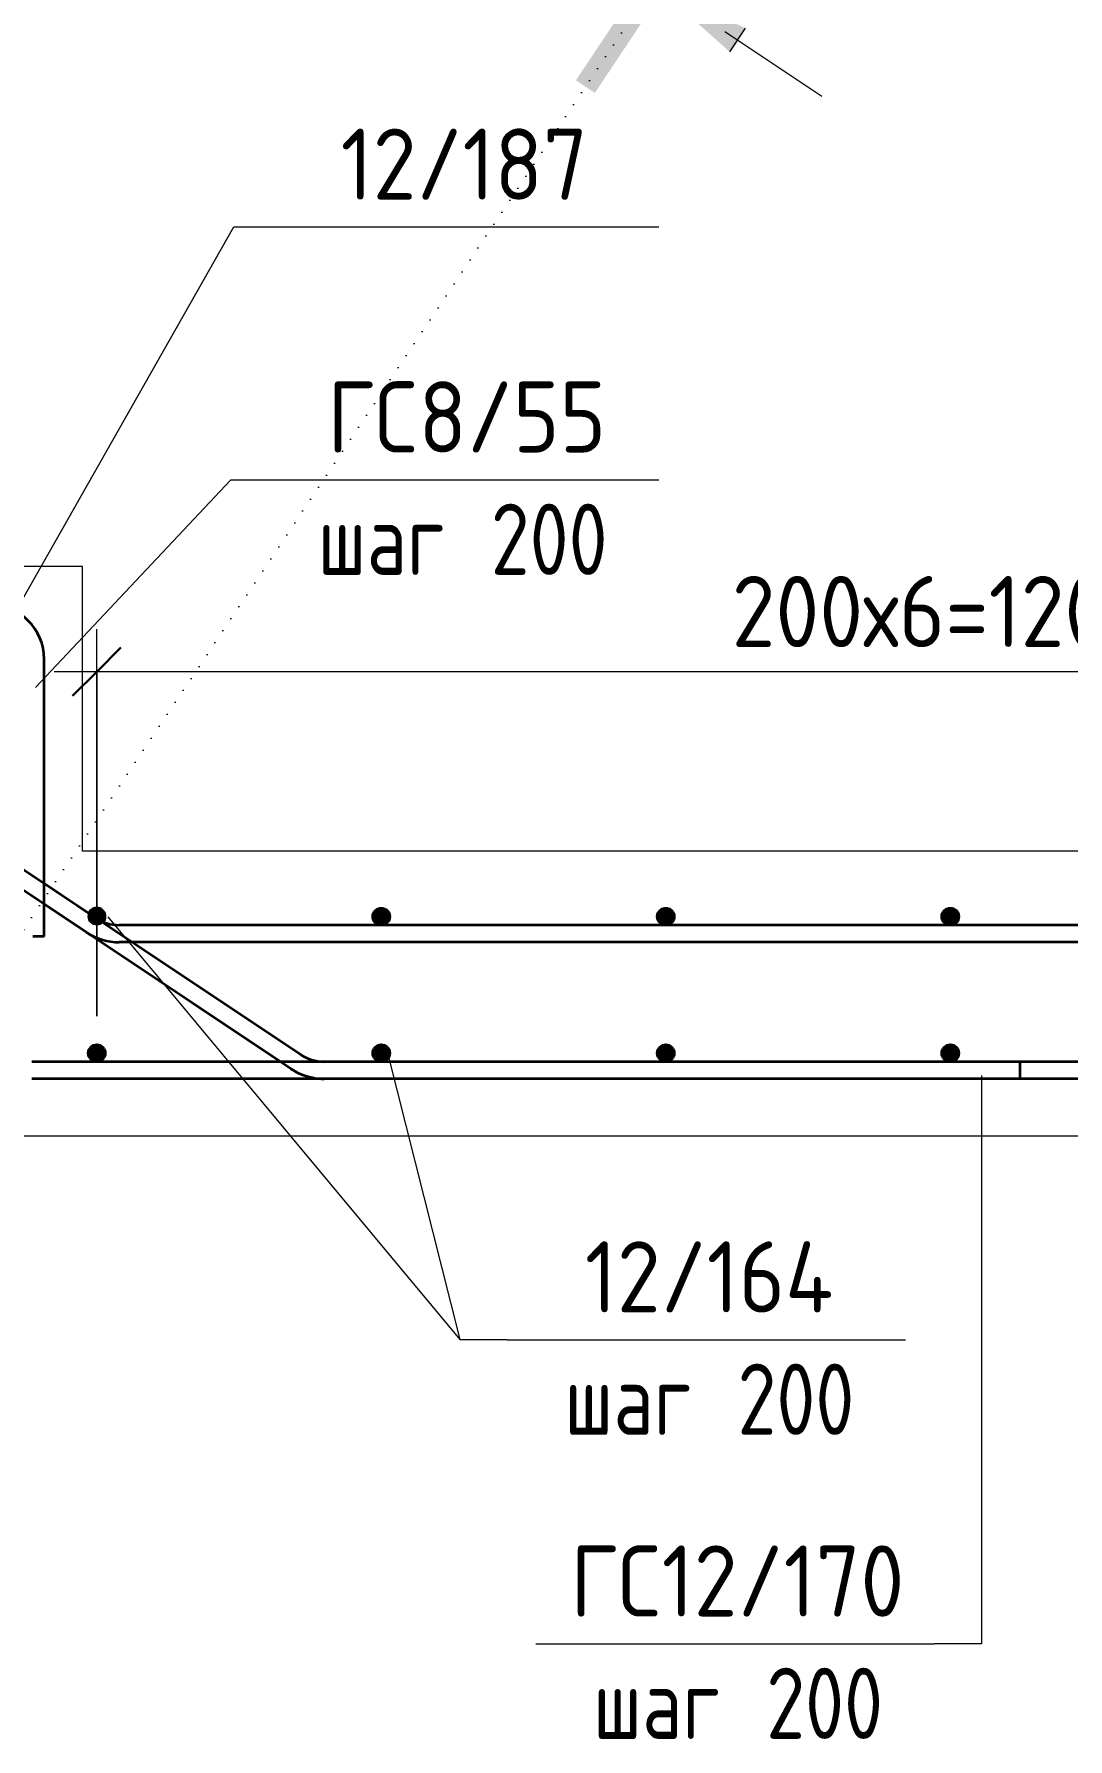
# Model space of a CAD drawing. Header units: millimetres. Extents: x 2384 to 38512, y -3571 to 48684.
# Drawn here: x 8869 to 9595, y -1544 to -346 of the extents above; entities that cross this region are included whole.
import ezdxf

# ---------------------------------------------------------------- set-up
doc = ezdxf.new("R2010")
doc.units = ezdxf.units.MM
doc.linetypes.add('01 Штриховая _2 мм_', pattern=[3, 2, -1])
doc.linetypes.add('04 Пунктир 10мм', pattern=[10, 0, -10])
for name, color, linetype, lineweight in [('AA_Dim', 7, 'Continuous', 9), ('AA_Dim-20', 7, 'Continuous', 9), ('AA_Razrez', 7, 'Continuous', 9), ('AA_Vinoska', 7, 'Continuous', 9), ('AF_Lestnica', 7, '01 Штриховая _2 мм_', 9), ('KR_Armatura', 7, 'Continuous', 20), ('KR_Armatura_Tonkie', 7, 'Continuous', 20)]:
    doc.layers.add(name, color=color, linetype=linetype, lineweight=lineweight)
doc.styles.add('ISOCPEUR_1', font='isocpeur.ttf', dxfattribs={"width": 0.9, "height": 50})
doc.styles.add('ISOCPEUR_2', font='isocpeur.ttf', dxfattribs={"width": 0.8, "height": 50})
doc.dimstyles.new('00_Точн_3_знака__прозр__1', dxfattribs={"dimscale": 304.8, "dimtxt": 49.799059, "dimasz": 0.111549, "dimexe": 0.098425, "dimexo": 0.065617, "dimgap": 0.006562, "dimtad": 1, "dimdec": 3, "dimrnd": 0.001, "dimdsep": 46, "dimtxsty": 'ISOCPEUR_1', "dimblk1": 'OBLIQUE', "dimblk2": 'OBLIQUE', "dimsah": 1, "dimcen": 0.09, "dimdle": 0.098425, "dimazin": 0, "dimtfac": 1, "dimtdec": 4, "dimtix": 1, "dimtmove": 0, "dimatfit": 3, "dimfxl": 1, "dimtvp": 1, "dimtolj": 1, "dimtzin": 0, "dimlwd": 18, "dimlwe": 18, "dimarcsym": 2})

# ---------------------------------------------------------------- blocks, each defined once
blk = doc.blocks.new('Лестницы 1 - Лестницы 1-3670290-Сечение 2')
at = {"layer": 'AF_Lestnica', "linetype": 'Continuous', "lineweight": 20}
for p, q in [((4010.1, -720), (3710.1, -720)), ((4010.1, -920), (4010.1, -720)), ((5310.1, -920), (4010.1, -920)), ((3949.5, -1120), (5310.1, -1120))]:
    blk.add_line(p, q, dxfattribs=at)
blk = doc.blocks.new('DIMBLOCK98-Сечение 2')
at = {"layer": 'AA_Dim-20', "lineweight": 18}
for p, q in [((8912.8, -1036), (8912.8, -763.9)), ((10112.8, -1036), (10112.8, -763.9)), ((10142.8, -793.9), (8882.8, -793.9)), ((8912.8, -793.9), (8912.8, -1036)), ((10112.8, -793.9), (10112.8, -1036))]:
    blk.add_line(p, q, dxfattribs=at)
at = {"layer": 'AA_Dim-20', "lineweight": 30}
for p, q in [((8912.8, -793.9), (8929.8, -776.9)), ((10112.8, -793.9), (10129.8, -776.9)), ((8912.8, -793.9), (8895.8, -810.9)), ((10112.8, -793.9), (10095.8, -810.9))]:
    blk.add_line(p, q, dxfattribs=at)
at = {"layer": 'AA_Dim-20', "color": 0, "lineweight": 18, "insert": (9359.1, -726.6), "char_height": 50, "width": 368.896, "attachment_point": 1, "line_spacing_factor": 1.149209, "style": 'ISOCPEUR_1'}
blk.add_mtext('200х6=1200', dxfattribs=at)
blk = doc.blocks.new('_Oblique')
at = {"color": 0, "linetype": 'ByBlock', "lineweight": -2}
blk.add_line((-0.5, -0.5), (0.5, 0.5), dxfattribs=at)
blk = doc.blocks.new('042_М_Арматуры - Диам длина поз _ Комментарий-2260297-Сечение 2')
at = {"layer": 'AA_Vinoska'}
blk.add_line((4565.4, -3269.3), (4845.4, -3269.3), dxfattribs=at)
blk = doc.blocks.new('Разрез - Номер узла_ сзади-394133-Сечение 2')
at = {"layer": 'AA_Razrez'}
for points in [[(4356.9, -378.2), (4370.2, -387.1), (4441.8, -279.6), (4428.5, -270.8)], [(4464.9, -358.1), (4475.9, -341.6), (4411.6, -310.7)]]:
    blk.add_hatch(color=256, dxfattribs=at).paths.add_polyline_path(points)
for p, q in [((4461.6, -343.9), (4529.7, -389.4)), ((4475.9, -341.6), (4464.9, -358.1))]:
    blk.add_line(p, q, dxfattribs=at)

msp = doc.modelspace()

# ---------------------------------------------------------------- hatches: boundary and pattern name
at = {"layer": 'KR_Armatura'}
h = msp.add_hatch(color=256, dxfattribs=at)
edge = h.paths.add_edge_path()
edge.add_arc((8912.7853, -965.9998), 6, 0, 360)
for points in [[(8915.7853, -971.1959), (8918.7853, -965.9998), (8915.7853, -960.8036), (8909.7853, -960.8036), (8906.7853, -965.9998), (8909.7853, -971.1959)], [(9109.7853, -971.1959), (9115.7853, -971.1959), (9118.7853, -965.9998), (9115.7853, -960.8036), (9109.7853, -960.8036), (9106.7853, -965.9998)], [(9109.7853, -971.1959), (9115.7853, -971.1959), (9118.7853, -965.9998), (9115.7853, -960.8036), (9109.7853, -960.8036), (9106.7853, -965.9998)], [(9309.7853, -971.1959), (9315.7853, -971.1959), (9318.7853, -965.9998), (9315.7853, -960.8036), (9309.7853, -960.8036), (9306.7853, -965.9998)], [(9309.7853, -971.1959), (9315.7853, -971.1959), (9318.7853, -965.9998), (9315.7853, -960.8036), (9309.7853, -960.8036), (9306.7853, -965.9998)], [(9509.7853, -971.1959), (9515.7853, -971.1959), (9518.7853, -965.9998), (9515.7853, -960.8036), (9509.7853, -960.8036), (9506.7853, -965.9998)], [(9509.7853, -971.1959), (9515.7853, -971.1959), (9518.7853, -965.9998), (9515.7853, -960.8036), (9509.7853, -960.8036), (9506.7853, -965.9998)], [(8909.7853, -1067.1959), (8915.7853, -1067.1959), (8918.7853, -1061.9998), (8915.7853, -1056.8036), (8909.7853, -1056.8036), (8906.7853, -1061.9998)], [(9109.7853, -1067.1959), (9115.7853, -1067.1959), (9118.7853, -1061.9998), (9115.7853, -1056.8036), (9109.7853, -1056.8036), (9106.7853, -1061.9998)], [(9109.7853, -1067.1959), (9115.7853, -1067.1959), (9118.7853, -1061.9998), (9115.7853, -1056.8036), (9109.7853, -1056.8036), (9106.7853, -1061.9998)], [(9309.7853, -1067.1959), (9315.7853, -1067.1959), (9318.7853, -1061.9998), (9315.7853, -1056.8036), (9309.7853, -1056.8036), (9306.7853, -1061.9998)], [(9309.7853, -1067.1959), (9315.7853, -1067.1959), (9318.7853, -1061.9998), (9315.7853, -1056.8036), (9309.7853, -1056.8036), (9306.7853, -1061.9998)], [(9509.7853, -1067.1959), (9515.7853, -1067.1959), (9518.7853, -1061.9998), (9515.7853, -1056.8036), (9509.7853, -1056.8036), (9506.7853, -1061.9998)], [(9509.7853, -1067.1959), (9515.7853, -1067.1959), (9518.7853, -1061.9998), (9515.7853, -1056.8036), (9509.7853, -1056.8036), (9506.7853, -1061.9998)]]:
    msp.add_hatch(color=256, dxfattribs=at).paths.add_polyline_path(points)
h = msp.add_hatch(color=256, dxfattribs=at)
edge = h.paths.add_edge_path()
edge.add_arc((9112.7853, -965.9998), 6, 0, 360)
h = msp.add_hatch(color=256, dxfattribs=at)
edge = h.paths.add_edge_path()
edge.add_arc((9112.7853, -965.9998), 6, 0, 360)
h = msp.add_hatch(color=256, dxfattribs=at)
edge = h.paths.add_edge_path()
edge.add_arc((9312.7853, -965.9998), 6, 0, 360)
h = msp.add_hatch(color=256, dxfattribs=at)
edge = h.paths.add_edge_path()
edge.add_arc((9312.7853, -965.9998), 6, 0, 360)
h = msp.add_hatch(color=256, dxfattribs=at)
edge = h.paths.add_edge_path()
edge.add_arc((9512.7853, -965.9998), 6, 0, 360)
h = msp.add_hatch(color=256, dxfattribs=at)
edge = h.paths.add_edge_path()
edge.add_arc((9512.7853, -965.9998), 6, 0, 360)
h = msp.add_hatch(color=256, dxfattribs=at)
edge = h.paths.add_edge_path()
edge.add_arc((8912.7853, -1061.9998), 6, 0, 360)
h = msp.add_hatch(color=256, dxfattribs=at)
edge = h.paths.add_edge_path()
edge.add_arc((9112.7853, -1061.9998), 6, 0, 360)
h = msp.add_hatch(color=256, dxfattribs=at)
edge = h.paths.add_edge_path()
edge.add_arc((9112.7853, -1061.9998), 6, 0, 360)
h = msp.add_hatch(color=256, dxfattribs=at)
edge = h.paths.add_edge_path()
edge.add_arc((9312.7853, -1061.9998), 6, 0, 360)
h = msp.add_hatch(color=256, dxfattribs=at)
edge = h.paths.add_edge_path()
edge.add_arc((9312.7853, -1061.9998), 6, 0, 360)
h = msp.add_hatch(color=256, dxfattribs=at)
edge = h.paths.add_edge_path()
edge.add_arc((9512.7853, -1061.9998), 6, 0, 360)
h = msp.add_hatch(color=256, dxfattribs=at)
edge = h.paths.add_edge_path()
edge.add_arc((9512.7853, -1061.9998), 6, 0, 360)
at = {"layer": 'KR_Armatura_Tonkie', "lineweight": 35}
h = msp.add_hatch(color=256, dxfattribs=at)
edge = h.paths.add_edge_path()
edge.add_arc((8912.7853, -965.9998), 6, 0, 159.4021688)
edge.add_line((8907.1689, -963.8889), (8912.7853, -965.9998))
edge.add_line((8912.7853, -965.9998), (8918.7853, -965.9998))
for points in [[(8916.7476, -969.5292), (8918.7853, -965.9998), (8915.7853, -960.8036), (8909.7853, -960.8036), (8907.8152, -964.2159), (8912.5286, -967.2788)], [(9109.7853, -971.1959), (9115.7853, -971.1959), (9118.7853, -965.9998), (9115.7853, -960.8036), (9109.7853, -960.8036), (9106.7853, -965.9998)], [(9309.7853, -971.1959), (9315.7853, -971.1959), (9318.7853, -965.9998), (9315.7853, -960.8036), (9309.7853, -960.8036), (9306.7853, -965.9998)], [(9509.7853, -971.1959), (9515.7853, -971.1959), (9518.7853, -965.9998), (9515.7853, -960.8036), (9509.7853, -960.8036), (9506.7853, -965.9998)], [(8909.7853, -1067.1959), (8915.7853, -1067.1959), (8918.7853, -1061.9998), (8915.7853, -1056.8036), (8909.7853, -1056.8036), (8906.7853, -1061.9998)], [(9109.7853, -1067.1959), (9115.7853, -1067.1959), (9118.7853, -1061.9998), (9115.7853, -1056.8036), (9109.7853, -1056.8036), (9106.7853, -1061.9998)], [(9309.7853, -1067.1959), (9315.7853, -1067.1959), (9318.7853, -1061.9998), (9315.7853, -1056.8036), (9309.7853, -1056.8036), (9306.7853, -1061.9998)], [(9509.7853, -1067.1959), (9515.7853, -1067.1959), (9518.7853, -1061.9998), (9515.7853, -1056.8036), (9509.7853, -1056.8036), (9506.7853, -1061.9998)]]:
    msp.add_hatch(color=256, dxfattribs=at).paths.add_polyline_path(points)
h = msp.add_hatch(color=256, dxfattribs=at)
edge = h.paths.add_edge_path()
edge.add_arc((8912.7853, -965.9998), 6, 319.2453757, 360)
edge.add_line((8918.7853, -965.9998), (8912.7853, -965.9998))
edge.add_line((8912.7853, -965.9998), (8917.3304, -969.9167))
h = msp.add_hatch(color=256, dxfattribs=at)
edge = h.paths.add_edge_path()
edge.add_arc((9112.7853, -965.9998), 6, 0, 360)
h = msp.add_hatch(color=256, dxfattribs=at)
edge = h.paths.add_edge_path()
edge.add_arc((9312.7853, -965.9998), 6, 0, 360)
h = msp.add_hatch(color=256, dxfattribs=at)
edge = h.paths.add_edge_path()
edge.add_arc((9512.7853, -965.9998), 6, 0, 360)
h = msp.add_hatch(color=256, dxfattribs=at)
edge = h.paths.add_edge_path()
edge.add_arc((8912.7853, -1061.9998), 6, 0, 360)
h = msp.add_hatch(color=256, dxfattribs=at)
edge = h.paths.add_edge_path()
edge.add_arc((9112.7853, -1061.9998), 6, 0, 360)
h = msp.add_hatch(color=256, dxfattribs=at)
edge = h.paths.add_edge_path()
edge.add_arc((9312.7853, -1061.9998), 6, 0, 360)
h = msp.add_hatch(color=256, dxfattribs=at)
edge = h.paths.add_edge_path()
edge.add_arc((9512.7853, -1061.9998), 6, 0, 360)

# ---------------------------------------------------------------- linework, layer by layer
at = {"layer": 'AA_Razrez', "linetype": '04 Пунктир 10мм'}
msp.add_line((9337.6367, -260.7364), (8568.9967, -1413.6963), dxfattribs=at)
at = {"layer": 'AA_Vinoska'}
for p, q in [((8847.8195, -765.496), (9009.2029, -481.2529)), ((9009.2029, -481.2529), (9027.9442, -481.2529)), ((8869.6843, -805.0609), (9007.1205, -658.9256)), ((9007.1205, -658.9256), (9027.9442, -658.9256)), ((8920.4932, -966.2403), (9167.9442, -1263.3582)), ((9117.3992, -1062.6278), (9167.9442, -1263.3582)), ((9534.6196, -1077.7744), (9534.6196, -1477.0943)), ((9167.9442, -1263.3582), (9201.3941, -1263.3582)), ((9167.9442, -1263.3582), (9201.3941, -1263.3582)), ((9534.6196, -1477.0943), (9501.5724, -1477.0943))]:
    msp.add_line(p, q, dxfattribs=at)
at = {"layer": 'KR_Armatura'}
for p, q in [((8909.7853, -960.8036), (8906.7853, -965.9998)), ((8906.7853, -965.9998), (8909.7853, -971.1959)), ((8915.7853, -960.8036), (8909.7853, -960.8036)), ((8918.7853, -965.9998), (8915.7853, -960.8036)), ((8915.7853, -971.1959), (8918.7853, -965.9998)), ((9109.7853, -960.8036), (9106.7853, -965.9998)), ((9109.7853, -960.8036), (9106.7853, -965.9998)), ((9106.7853, -965.9998), (9109.7853, -971.1959)), ((9106.7853, -965.9998), (9109.7853, -971.1959)), ((9115.7853, -960.8036), (9109.7853, -960.8036)), ((9115.7853, -960.8036), (9109.7853, -960.8036)), ((9118.7853, -965.9998), (9115.7853, -960.8036)), ((9118.7853, -965.9998), (9115.7853, -960.8036)), ((9115.7853, -971.1959), (9118.7853, -965.9998)), ((9115.7853, -971.1959), (9118.7853, -965.9998)), ((9309.7853, -960.8036), (9306.7853, -965.9998)), ((9309.7853, -960.8036), (9306.7853, -965.9998)), ((9306.7853, -965.9998), (9309.7853, -971.1959)), ((9306.7853, -965.9998), (9309.7853, -971.1959)), ((9315.7853, -960.8036), (9309.7853, -960.8036)), ((9315.7853, -960.8036), (9309.7853, -960.8036)), ((9318.7853, -965.9998), (9315.7853, -960.8036)), ((9318.7853, -965.9998), (9315.7853, -960.8036)), ((9315.7853, -971.1959), (9318.7853, -965.9998)), ((9315.7853, -971.1959), (9318.7853, -965.9998)), ((9509.7853, -960.8036), (9506.7853, -965.9998)), ((9509.7853, -960.8036), (9506.7853, -965.9998)), ((9506.7853, -965.9998), (9509.7853, -971.1959)), ((9506.7853, -965.9998), (9509.7853, -971.1959)), ((9515.7853, -960.8036), (9509.7853, -960.8036)), ((9515.7853, -960.8036), (9509.7853, -960.8036)), ((9518.7853, -965.9998), (9515.7853, -960.8036)), ((9518.7853, -965.9998), (9515.7853, -960.8036)), ((9515.7853, -971.1959), (9518.7853, -965.9998)), ((9515.7853, -971.1959), (9518.7853, -965.9998)), ((8909.7853, -971.1959), (8915.7853, -971.1959)), ((9109.7853, -971.1959), (9115.7853, -971.1959)), ((9109.7853, -971.1959), (9115.7853, -971.1959)), ((9309.7853, -971.1959), (9315.7853, -971.1959)), ((9309.7853, -971.1959), (9315.7853, -971.1959)), ((9509.7853, -971.1959), (9515.7853, -971.1959)), ((9509.7853, -971.1959), (9515.7853, -971.1959)), ((8909.7853, -1056.8036), (8906.7853, -1061.9998)), ((8906.7853, -1061.9998), (8909.7853, -1067.1959)), ((8915.7853, -1056.8036), (8909.7853, -1056.8036)), ((8918.7853, -1061.9998), (8915.7853, -1056.8036)), ((8915.7853, -1067.1959), (8918.7853, -1061.9998)), ((9109.7853, -1056.8036), (9106.7853, -1061.9998)), ((9109.7853, -1056.8036), (9106.7853, -1061.9998)), ((9106.7853, -1061.9998), (9109.7853, -1067.1959)), ((9106.7853, -1061.9998), (9109.7853, -1067.1959)), ((9115.7853, -1056.8036), (9109.7853, -1056.8036)), ((9115.7853, -1056.8036), (9109.7853, -1056.8036)), ((9118.7853, -1061.9998), (9115.7853, -1056.8036)), ((9118.7853, -1061.9998), (9115.7853, -1056.8036)), ((9115.7853, -1067.1959), (9118.7853, -1061.9998)), ((9115.7853, -1067.1959), (9118.7853, -1061.9998)), ((9309.7853, -1056.8036), (9306.7853, -1061.9998)), ((9309.7853, -1056.8036), (9306.7853, -1061.9998)), ((9306.7853, -1061.9998), (9309.7853, -1067.1959)), ((9306.7853, -1061.9998), (9309.7853, -1067.1959)), ((9315.7853, -1056.8036), (9309.7853, -1056.8036)), ((9315.7853, -1056.8036), (9309.7853, -1056.8036)), ((9318.7853, -1061.9998), (9315.7853, -1056.8036)), ((9318.7853, -1061.9998), (9315.7853, -1056.8036)), ((9315.7853, -1067.1959), (9318.7853, -1061.9998)), ((9315.7853, -1067.1959), (9318.7853, -1061.9998)), ((9509.7853, -1056.8036), (9506.7853, -1061.9998)), ((9509.7853, -1056.8036), (9506.7853, -1061.9998)), ((9506.7853, -1061.9998), (9509.7853, -1067.1959)), ((9506.7853, -1061.9998), (9509.7853, -1067.1959)), ((9515.7853, -1056.8036), (9509.7853, -1056.8036)), ((9515.7853, -1056.8036), (9509.7853, -1056.8036)), ((9518.7853, -1061.9998), (9515.7853, -1056.8036)), ((9518.7853, -1061.9998), (9515.7853, -1056.8036)), ((9515.7853, -1067.1959), (9518.7853, -1061.9998)), ((9515.7853, -1067.1959), (9518.7853, -1061.9998)), ((8909.7853, -1067.1959), (8915.7853, -1067.1959)), ((9109.7853, -1067.1959), (9115.7853, -1067.1959)), ((9109.7853, -1067.1959), (9115.7853, -1067.1959)), ((9309.7853, -1067.1959), (9315.7853, -1067.1959)), ((9309.7853, -1067.1959), (9315.7853, -1067.1959)), ((9509.7853, -1067.1959), (9515.7853, -1067.1959)), ((9509.7853, -1067.1959), (9515.7853, -1067.1959))]:
    msp.add_line(p, q, dxfattribs=at)
for centre in [(8912.7853, -965.9998), (9112.7853, -965.9998), (9112.7853, -965.9998), (9312.7853, -965.9998), (9312.7853, -965.9998), (9512.7853, -965.9998), (9512.7853, -965.9998), (8912.7853, -1061.9998), (9112.7853, -1061.9998), (9112.7853, -1061.9998), (9312.7853, -1061.9998), (9312.7853, -1061.9998), (9512.7853, -1061.9998), (9512.7853, -1061.9998)]:
    msp.add_circle(centre, 6, dxfattribs=at)
at = {"layer": 'KR_Armatura_Tonkie', "lineweight": 35}
for p, q in [((9055.9332, -1062.9613), (8069.2898, -405.199)), ((9049.2768, -1072.9459), (8062.6334, -415.1836)), ((8911.9332, -966.9613), (8430.5722, -646.0539)), ((8905.2768, -976.9459), (8423.9158, -656.0385)), ((8875.7853, -979.9998), (8875.7853, -784.9998)), ((8875.7853, -942.8627), (8875.7853, -784.9998)), ((8875.7853, -942.8627), (8875.7853, -784.9998)), ((8875.7853, -942.8627), (8875.7853, -784.9998)), ((8911.7201, -966.8192), (8875.7853, -942.8627)), ((8911.7201, -966.8192), (8875.7853, -942.8627)), ((8911.7201, -966.8192), (8875.7853, -942.8627)), ((8875.7853, -957.2849), (8875.7853, -942.8627)), ((8911.7201, -966.8192), (8875.7853, -942.8627)), ((8911.7201, -966.8192), (8875.7853, -942.8627)), ((8911.7201, -966.8192), (8875.7853, -942.8627)), ((9041.8576, -1067.9998), (8875.7853, -957.2849)), ((9041.8526, -1067.9964), (8875.7853, -957.2849)), ((9041.8526, -1067.9964), (8875.7853, -957.2849)), ((8875.7853, -979.9998), (8875.7853, -957.2849)), ((8875.7853, -979.9998), (8875.7853, -957.2849)), ((8875.7853, -979.9998), (8875.7853, -957.2849)), ((8905.2768, -976.9459), (8875.7853, -957.2849)), ((8905.2768, -976.9459), (8875.7853, -957.2849)), ((8905.2768, -976.9459), (8875.7853, -957.2849)), ((8907.1689, -963.8889), (8912.7853, -965.9998)), ((8909.7853, -960.8036), (8907.8152, -964.2159)), ((8907.8152, -964.2159), (8912.5286, -967.2788)), ((8915.7853, -960.8036), (8909.7853, -960.8036)), ((8911.9332, -966.9613), (8911.7201, -966.8192)), ((8937.4909, -983.9998), (8911.9332, -966.9613)), ((8912.5286, -967.2788), (8916.7476, -969.5292)), ((8912.7853, -965.9998), (8918.7853, -965.9998)), ((8918.7853, -965.9998), (8912.7853, -965.9998)), ((8912.7853, -965.9998), (8917.3304, -969.9167)), ((8918.7853, -965.9998), (8915.7853, -960.8036)), ((8916.7476, -969.5292), (8918.7853, -965.9998)), ((9109.7853, -960.8036), (9106.7853, -965.9998)), ((9106.7853, -965.9998), (9109.7853, -971.1959)), ((9115.7853, -960.8036), (9109.7853, -960.8036)), ((9118.7853, -965.9998), (9115.7853, -960.8036)), ((9115.7853, -971.1959), (9118.7853, -965.9998)), ((9309.7853, -960.8036), (9306.7853, -965.9998)), ((9306.7853, -965.9998), (9309.7853, -971.1959)), ((9315.7853, -960.8036), (9309.7853, -960.8036)), ((9318.7853, -965.9998), (9315.7853, -960.8036)), ((9315.7853, -971.1959), (9318.7853, -965.9998)), ((9509.7853, -960.8036), (9506.7853, -965.9998)), ((9506.7853, -965.9998), (9509.7853, -971.1959)), ((9515.7853, -960.8036), (9509.7853, -960.8036)), ((9518.7853, -965.9998), (9515.7853, -960.8036)), ((9515.7853, -971.1959), (9518.7853, -965.9998)), ((8875.7853, -979.9998), (8867.7853, -979.9998)), ((8875.7853, -979.9998), (8867.7853, -979.9998)), ((8875.7853, -979.9998), (8867.7853, -979.9998)), ((8875.7853, -979.9998), (8867.7853, -979.9998)), ((10254.7853, -971.9998), (8928.5742, -971.9998)), ((10254.7853, -971.9998), (8928.5742, -971.9998)), ((10254.7853, -971.9998), (8928.5742, -971.9998)), ((10254.7853, -971.9998), (8928.5742, -971.9998)), ((9109.7853, -971.1959), (9115.7853, -971.1959)), ((9309.7853, -971.1959), (9315.7853, -971.1959)), ((9509.7853, -971.1959), (9515.7853, -971.1959)), ((10254.7853, -983.9998), (8928.5742, -983.9998)), ((8937.4909, -983.9998), (8928.5742, -983.9998)), ((8937.4909, -983.9998), (8928.5742, -983.9998)), ((8937.4909, -983.9998), (8928.5742, -983.9998)), ((9055.9332, -1062.9613), (8937.4909, -983.9998)), ((9055.9332, -1062.9613), (8937.4909, -983.9998)), ((9055.9332, -1062.9613), (8937.4909, -983.9998)), ((10254.7853, -983.9998), (8937.4909, -983.9998)), ((10254.7853, -983.9998), (8937.4909, -983.9998)), ((10254.7853, -983.9998), (8937.4909, -983.9998)), ((8909.7853, -1056.8036), (8906.7853, -1061.9998)), ((8906.7853, -1061.9998), (8909.7853, -1067.1959)), ((8915.7853, -1056.8036), (8909.7853, -1056.8036)), ((8918.7853, -1061.9998), (8915.7853, -1056.8036)), ((8915.7853, -1067.1959), (8918.7853, -1061.9998)), ((9109.7853, -1056.8036), (9106.7853, -1061.9998)), ((9106.7853, -1061.9998), (9109.7853, -1067.1959)), ((9115.7853, -1056.8036), (9109.7853, -1056.8036)), ((9118.7853, -1061.9998), (9115.7853, -1056.8036)), ((9115.7853, -1067.1959), (9118.7853, -1061.9998)), ((9309.7853, -1056.8036), (9306.7853, -1061.9998)), ((9306.7853, -1061.9998), (9309.7853, -1067.1959)), ((9315.7853, -1056.8036), (9309.7853, -1056.8036)), ((9318.7853, -1061.9998), (9315.7853, -1056.8036)), ((9315.7853, -1067.1959), (9318.7853, -1061.9998)), ((9509.7853, -1056.8036), (9506.7853, -1061.9998)), ((9506.7853, -1061.9998), (9509.7853, -1067.1959)), ((9515.7853, -1056.8036), (9509.7853, -1056.8036)), ((9518.7853, -1061.9998), (9515.7853, -1056.8036)), ((9515.7853, -1067.1959), (9518.7853, -1061.9998)), ((10254.7853, -1067.9998), (8867.0578, -1067.9998)), ((9041.8526, -1067.9964), (8867.058, -1067.9996)), ((9041.8526, -1067.9964), (8867.058, -1067.9996)), ((9041.8526, -1067.9964), (8867.058, -1067.9996)), ((8909.7853, -1067.1959), (8915.7853, -1067.1959)), ((9072.5742, -1067.9958), (9041.8526, -1067.9964)), ((9072.5742, -1067.9958), (9041.8526, -1067.9964)), ((9072.5742, -1067.9958), (9041.8526, -1067.9964)), ((9049.2768, -1072.9459), (9041.8576, -1067.9998)), ((9049.2768, -1072.9459), (9041.8576, -1067.9998)), ((9049.2768, -1072.9459), (9041.8576, -1067.9998)), ((10254.7853, -1067.9742), (9072.5742, -1067.9958)), ((10254.7853, -1067.9742), (9072.5742, -1067.9958)), ((10254.7853, -1067.9742), (9072.5742, -1067.9958)), ((9561.6743, -1067.9998), (9072.5742, -1067.9998)), ((9561.6743, -1067.9998), (9072.5742, -1067.9998)), ((9561.6743, -1067.9998), (9072.5742, -1067.9998)), ((9561.6743, -1067.9998), (9072.5742, -1067.9998)), ((9109.7853, -1067.1959), (9115.7853, -1067.1959)), ((9309.7853, -1067.1959), (9315.7853, -1067.1959)), ((9509.7853, -1067.1959), (9515.7853, -1067.1959)), ((9561.6743, -1067.9998), (9561.6743, -1079.9998)), ((9561.6743, -1067.9998), (9561.6743, -1079.9998)), ((9561.6743, -1067.9998), (9561.6743, -1079.9869)), ((9561.6743, -1067.9998), (9561.6743, -1079.9869)), ((10254.7853, -1079.9998), (8867.0578, -1079.9998)), ((10254.7853, -1079.9742), (8867.0583, -1079.9996)), ((10254.7853, -1079.9742), (8867.0583, -1079.9996)), ((10254.7853, -1079.9742), (8867.0583, -1079.9996)), ((9561.6743, -1079.9998), (9072.5742, -1079.9998)), ((9561.6743, -1079.9998), (9072.5742, -1079.9998)), ((9561.6743, -1079.9998), (9072.5742, -1079.9998)), ((9561.6743, -1079.9998), (9072.5742, -1079.9998))]:
    msp.add_line(p, q, dxfattribs=at)
for centre in [(9112.7853, -965.9998), (9312.7853, -965.9998), (9512.7853, -965.9998), (8912.7853, -1061.9998), (9112.7853, -1061.9998), (9312.7853, -1061.9998), (9512.7853, -1061.9998)]:
    msp.add_circle(centre, 6, dxfattribs=at)
for centre, radius, start, end in [((8837.7853, -784.9998), 38, 360, 90), ((8837.7853, -784.9998), 38, 360, 90), ((8837.7853, -784.9998), 38, 360, 90), ((8837.7853, -784.9998), 38, 360, 90), ((8912.7853, -965.9998), 6, 0, 159.4021688), ((8928.5742, -941.9998), 30, 236.3099325, 270), ((8928.5742, -941.9998), 30, 236.3099325, 270), ((8928.5742, -941.9998), 30, 236.3099325, 270), ((8928.5742, -941.9998), 30, 236.3099325, 270), ((8912.7853, -965.9998), 6, 319.2453757, 0), ((8928.5742, -941.9998), 42, 236.3099325, 270), ((8928.5742, -941.9998), 42, 236.3099325, 270), ((8928.5742, -941.9998), 42, 236.3099325, 270), ((8928.5742, -941.9998), 42, 236.3099325, 270), ((9072.5742, -1037.9998), 30, 236.3099325, 270), ((9072.5742, -1037.9998), 30, 236.3099325, 270), ((9072.5742, -1037.9998), 30, 236.3099325, 269.922731), ((9072.5742, -1037.9998), 30, 236.3099325, 269.922731), ((9072.5742, -1037.9998), 42, 236.3099325, 270), ((9072.5742, -1037.9998), 42, 236.3099325, 258.7699775), ((9072.5742, -1037.9998), 42, 236.3099325, 269.9448079), ((9072.5742, -1037.9998), 42, 236.3099325, 269.9448079), ((9072.5742, -1037.9998), 42, 258.7699775, 270)]:
    msp.add_arc(centre, radius, start, end, dxfattribs=at)

# ---------------------------------------------------------------- block references
at = {"layer": 'AA_Razrez'}
msp.add_blockref('Разрез - Номер узла_ сзади-394133-Сечение 2', (4892.7237, 0), dxfattribs=at)
at = {"layer": 'AA_Vinoska'}
for p in [(4462.5152, 2788.0153), (4462.5152, 2610.3426), (4635.9651, 2005.91), (4635.9651, 2005.91), (4656.1434, 1792.1739)]:
    msp.add_blockref('042_М_Арматуры - Диам длина поз _ Комментарий-2260297-Сечение 2', p, dxfattribs=at)
at = {"layer": 'AF_Lestnica', "linetype": 'Continuous', "lineweight": 20}
msp.add_blockref('Лестницы 1 - Лестницы 1-3670290-Сечение 2', (4892.7237, 0), dxfattribs=at)

# ---------------------------------------------------------------- texts
at = {"layer": 'AA_Vinoska', "char_height": 50, "attachment_point": 1}
for s, insert, width, style in [('12/187', (9084.257, -412.1709), 210.683475, 'ISOCPEUR_1'), ('ГС', (9074.717, -589.8436), 77.924025, 'ISOCPEUR_1'), ('8/55', (9139.0107, -589.8436), 155.84805, 'ISOCPEUR_1'), (' 200', (9164.2853, -675.8246), 133.4008, 'ISOCPEUR_2'), ('шаг', (9067.977, -675.8246), 116.7257, 'ISOCPEUR_2'), ('12/164', (9255.9069, -1194.2762), 215.012587, 'ISOCPEUR_1'), ('12/164', (9255.9069, -1194.2762), 215.012587, 'ISOCPEUR_1'), (' 200', (9337.7352, -1280.2572), 133.4008, 'ISOCPEUR_2'), ('шаг', (9241.4269, -1280.2572), 116.7257, 'ISOCPEUR_2'), ('ГС', (9245.6652, -1408.0122), 77.924025, 'ISOCPEUR_1'), ('12/170', (9309.959, -1408.0122), 210.683475, 'ISOCPEUR_1'), (' 200', (9357.9135, -1493.9932), 133.4008, 'ISOCPEUR_2'), ('шаг', (9261.6052, -1493.9932), 116.7257, 'ISOCPEUR_2')]:
    msp.add_mtext(s, dxfattribs=dict(at, insert=insert, width=width, style=style))

# ---------------------------------------------------------------- dimensions: what is measured, and where the dimension line sits
at = {"layer": 'AA_Dim', "lineweight": 18}
dim = msp.add_linear_dim(base=(8912.7853, -793.9142), p1=(10112.7853, -1055.9998), p2=(8912.7853, -1055.9998), dimstyle='00_Точн_3_знака__прозр__1', override={"dimpost": '200х6=<>', "dimfxl": 1200}, dxfattribs=at)
dim.commit()
dim.dimension.update_dxf_attribs({"geometry": 'DIMBLOCK98-Сечение 2', "text_midpoint": (9512.7853, -766.9142)})

doc.saveas('drawing.dxf')
